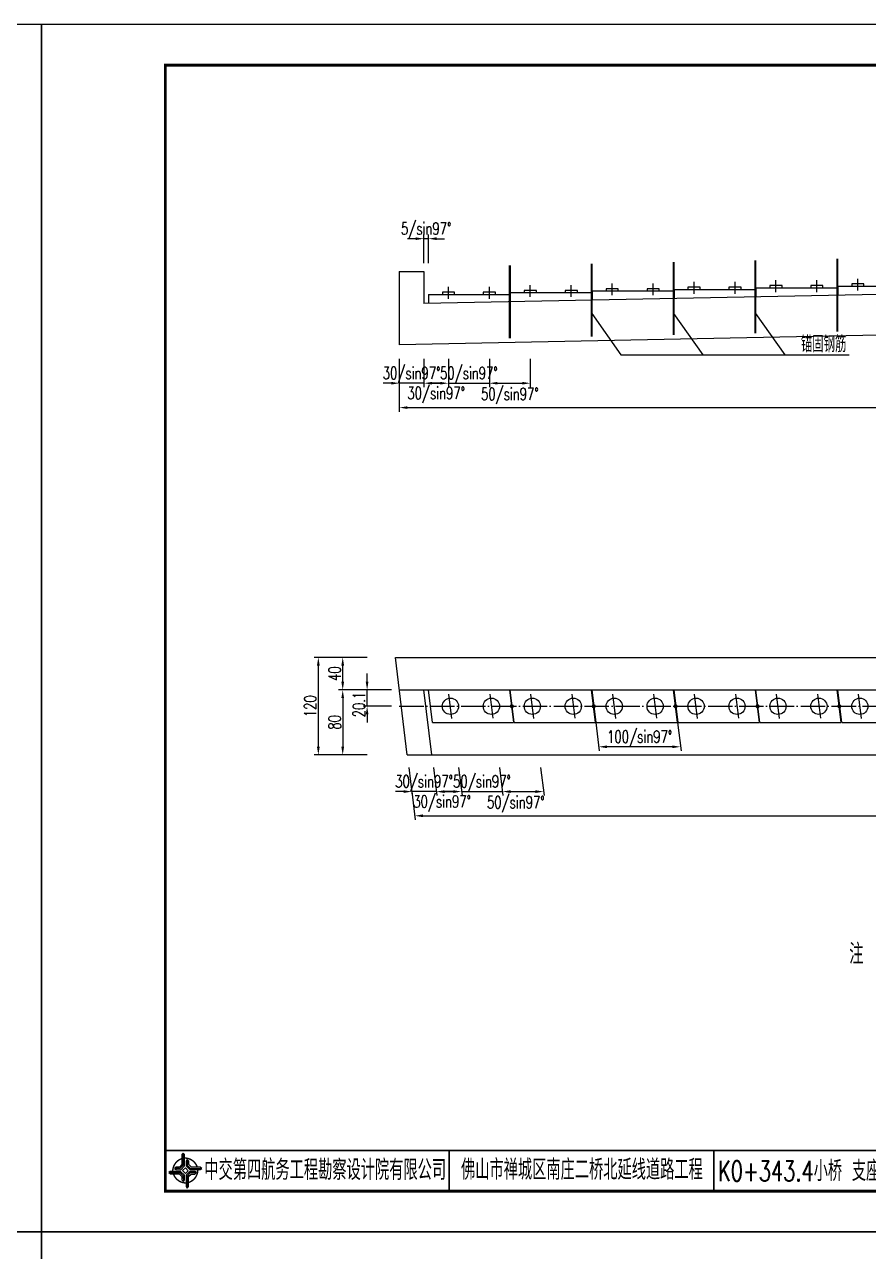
# Model space of a CAD drawing. Header units: millimetres. Extents: x -51 to 12129, y -1309 to -715.
# Drawn here: x 4145.1 to 4352.8, y -1016.5 to -714.7 of the extents above; entities that cross this region are included whole.
import ezdxf
from ezdxf.enums import TextEntityAlignment as Align

# ---------------------------------------------------------------- set-up
doc = ezdxf.new("R2010")
doc.units = ezdxf.units.MM
doc.header["$LTSCALE"] = 0.25
doc.linetypes.add('ACAD_ISO04W100', pattern=[30, 24, -3, 0, -3])
for name, color, linetype in [('中心线', 3, 'ACAD_ISO04W100'), ('图框', 7, 'Continuous'), ('尺寸标注', 2, 'Continuous'), ('标注', 4, 'Continuous'), ('次轮廓线', 7, 'Continuous'), ('轮廓线', 1, 'Continuous'), ('钢筋', 6, 'Continuous')]:
    doc.layers.add(name, color=color, linetype=linetype)
doc.styles.get("Standard").update_dxf_attribs({"font": 'simplex1.shx', "width": 0.7, "bigfont": 'hztxt.shx'})
doc.dimstyles.new('比例1：25', dxfattribs={"dimtxt": 3, "dimasz": 2, "dimexe": 1, "dimexo": 1, "dimgap": 1, "dimtad": 1, "dimdec": 1, "dimlfac": 2.5, "dimzin": 9, "dimdsep": 46, "dimtxsty": 'Standard', "dimcen": -0.09, "dimclrd": 4, "dimclre": 4, "dimclrt": 7, "dimaunit": 1, "dimadec": 0, "dimazin": 0, "dimtfac": 0.0005, "dimtdec": 1, "dimtix": 1, "dimtmove": 2, "dimatfit": 3, "dimfxl": 0, "dimtolj": 1, "dimtzin": 13, "dimarcsym": 0})
doc.dimstyles.new('比例1：50', dxfattribs={"dimscale": 0, "dimtxt": 3, "dimasz": 2, "dimexe": 1, "dimexo": 1, "dimgap": 0.5, "dimtad": 1, "dimdec": 1, "dimlfac": 5, "dimzin": 13, "dimdsep": 46, "dimtxsty": 'Standard', "dimcen": -1, "dimclrd": 256, "dimclre": 256, "dimclrt": 7, "dimaunit": 1, "dimadec": 3, "dimazin": 0, "dimtfac": 0.0005, "dimtdec": 1, "dimtix": 1, "dimtmove": 2, "dimatfit": 3, "dimfxl": 0, "dimtolj": 1, "dimtzin": 13, "dimarcsym": 0})

# ---------------------------------------------------------------- blocks, each defined once
blk = doc.blocks.new('tb')
at = {"lineweight": -3}
h = blk.add_hatch(color=256, dxfattribs=at)
h.paths.add_polyline_path([(-1.23, -0.13), (-3.78, -0.14), (-4.14, -0.41), (-1.4, -0.44), (-0.56, -1.24), (-0.54, -2.62), (-0.27, -2.2), (-0.26, -1.06)])
h.paths.add_polyline_path([(0.13, -1.08), (0.14, -3.86), (0.41, -4.26), (0.44, -1.24), (1.25, -0.43), (2.66, -0.43), (2.26, -0.16), (1.07, -0.15)])
h.paths.add_polyline_path([(1.08, 0.3), (3.62, 0.3), (4.02, 0.56), (1.25, 0.57), (0.43, 1.39), (0.43, 2.8), (0.16, 2.41), (0.15, 1.24)])
h.paths.add_polyline_path([(-0.28, 1.21), (-0.28, 3.99), (-0.56, 4.39), (-0.57, 1.41), (-1.38, 0.6), (-2.74, 0.56), (-2.33, 0.3), (-1.2, 0.29)])
for p, q in [((-0.56, 4.39), (-0.57, 1.41)), ((-1.38, 0.6), (-2.74, 0.56)), ((-0.57, 1.41), (-1.38, 0.6)), ((0.43, 2.8), (0.43, 1.39)), ((0.43, 1.39), (1.25, 0.57)), ((1.25, 0.57), (4.02, 0.56)), ((-4.14, -0.41), (-1.4, -0.44)), ((-1.4, -0.44), (-0.56, -1.24)), ((-0.56, -1.24), (-0.54, -2.62)), ((0.41, -4.26), (0.44, -1.24)), ((0.44, -1.24), (1.25, -0.43)), ((1.25, -0.43), (2.66, -0.43))]:
    blk.add_line(p, q, dxfattribs=at)
at = {"lineweight": -3, "const_width": 0.35, "flags": 128}
for points in [[(-0.9, 3.02, 0.324167), (-3.16, -0.14)], [(2.88, 0.92, 0.324403), (-0.24, 3.15)], [(0.75, -2.86, 0.325418), (3.02, 0.26)], [(-2.98, -0.76, 0.322976), (0.14, -2.98)]]:
    blk.add_lwpolyline(points, format="xyb", dxfattribs=at)
at = {"lineweight": -3, "flags": 128}
for points in [[(-0.9, 3.99), (-0.9, 1.58), (-1.53, 0.91), (-2.34, 0.91), (-2.74, 0.56), (-2.33, 0.3), (-1.2, 0.29), (-0.28, 1.21), (-0.28, 3.99), (-0.56, 4.39)], [(-0.04, 0.77), (0.68, 0.04), (-0.04, -0.69), (-0.77, 0.05)], [(3.62, 0.92), (1.43, 0.92), (0.77, 1.54), (0.77, 2.38), (0.43, 2.8), (0.16, 2.41), (0.15, 1.24), (1.08, 0.3), (3.62, 0.3), (4.02, 0.56)], [(-3.73, -0.76), (-1.54, -0.76), (-0.89, -1.39), (-0.89, -2.21), (-0.54, -2.62), (-0.27, -2.2), (-0.26, -1.06), (-1.23, -0.13), (-3.78, -0.14), (-4.14, -0.41)], [(0.75, -3.85), (0.75, -1.43), (1.4, -0.78), (2.26, -0.78), (2.66, -0.43), (2.26, -0.16), (1.07, -0.15), (0.13, -1.08), (0.14, -3.86), (0.41, -4.26)]]:
    blk.add_lwpolyline(points, close=True, dxfattribs=at)
blk = doc.blocks.new('*D162')
at = {"layer": 'Defpoints', "color": 0}
for p in [(4237.36, -789.78), (4243.4, -789.78), (4237.36, -802.89)]:
    blk.add_point(p, dxfattribs=at)
at = {"layer": '标注', "lineweight": -2}
for p, q in [((4237.36, -796.89), (4237.36, -803.89)), ((4243.4, -796.89), (4243.4, -803.89)), ((4235.36, -802.89), (4233.36, -802.89)), ((4243.4, -802.89), (4237.36, -802.89)), ((4245.4, -802.89), (4247.4, -802.89))]:
    blk.add_line(p, q, dxfattribs=at)
at = {"layer": '标注'}
for points in [[(4235.36, -802.56), (4235.36, -803.22), (4237.36, -802.89)], [(4245.4, -802.56), (4245.4, -803.22), (4243.4, -802.89)]]:
    blk.add_solid(points, dxfattribs=at)
at = {"layer": '标注', "color": 7, "insert": (4240.38, -800.89), "char_height": 3, "attachment_point": 5}
blk.add_mtext('\\A1;30/sin97%%D', dxfattribs=at)
blk = doc.blocks.new('*D163')
at = {"layer": 'Defpoints', "color": 0}
for p in [(4243.4, -789.78), (4249.45, -788.58), (4249.45, -802.89)]:
    blk.add_point(p, dxfattribs=at)
at = {"layer": '标注', "lineweight": -2}
for p, q in [((4243.4, -796.89), (4243.4, -803.89)), ((4249.45, -796.89), (4249.45, -803.89)), ((4245.4, -802.89), (4247.45, -802.89))]:
    blk.add_line(p, q, dxfattribs=at)
at = {"layer": '标注'}
for points in [[(4245.4, -802.56), (4245.4, -803.22), (4243.4, -802.89)], [(4247.45, -802.56), (4247.45, -803.22), (4249.45, -802.89)]]:
    blk.add_solid(points, dxfattribs=at)
at = {"layer": '标注', "color": 7, "insert": (4246.43, -805.82), "char_height": 3, "attachment_point": 5}
blk.add_mtext('\\A1;30/sin97%%D', dxfattribs=at)
blk = doc.blocks.new('*D164')
at = {"layer": 'Defpoints', "color": 0}
for p in [(4249.45, -788.58), (4259.52, -788.58), (4259.52, -802.89)]:
    blk.add_point(p, dxfattribs=at)
at = {"layer": '标注', "lineweight": -2}
for p, q in [((4249.45, -796.89), (4249.45, -803.89)), ((4259.52, -796.89), (4259.52, -803.89)), ((4247.45, -802.89), (4245.45, -802.89)), ((4249.45, -802.89), (4259.52, -802.89)), ((4261.52, -802.89), (4263.52, -802.89))]:
    blk.add_line(p, q, dxfattribs=at)
at = {"layer": '标注'}
for points in [[(4247.45, -802.56), (4247.45, -803.22), (4249.45, -802.89)], [(4261.52, -802.56), (4261.52, -803.22), (4259.52, -802.89)]]:
    blk.add_solid(points, dxfattribs=at)
at = {"layer": '标注', "color": 7, "insert": (4254.48, -800.89), "char_height": 3, "attachment_point": 5}
blk.add_mtext('\\A1;50/sin97%%d', dxfattribs=at)
blk = doc.blocks.new('*D165')
at = {"layer": 'Defpoints', "color": 0}
for p in [(4259.52, -788.58), (4269.6, -788.16), (4269.6, -802.89)]:
    blk.add_point(p, dxfattribs=at)
at = {"layer": '标注', "lineweight": -2}
for p, q in [((4259.52, -796.89), (4259.52, -803.89)), ((4269.6, -796.89), (4269.6, -803.89)), ((4261.52, -802.89), (4267.6, -802.89))]:
    blk.add_line(p, q, dxfattribs=at)
at = {"layer": '标注'}
for points in [[(4261.52, -802.56), (4261.52, -803.22), (4259.52, -802.89)], [(4267.6, -802.56), (4267.6, -803.22), (4269.6, -802.89)]]:
    blk.add_solid(points, dxfattribs=at)
at = {"layer": '标注', "color": 7, "insert": (4264.56, -806.02), "char_height": 3, "attachment_point": 5}
blk.add_mtext('\\A1;50/sin97%%d', dxfattribs=at)
blk = doc.blocks.new('*D170')
at = {"layer": 'Defpoints', "color": 0}
for p in [(4243.4, -767.34), (4243.4, -781.03), (4244.51, -781.03)]:
    blk.add_point(p, dxfattribs=at)
at = {"layer": '标注', "lineweight": -2}
for p, q in [((4243.4, -773.34), (4243.4, -766.34)), ((4244.51, -773.34), (4244.51, -766.34)), ((4241.4, -767.34), (4239.4, -767.34)), ((4244.51, -767.34), (4243.4, -767.34)), ((4246.51, -767.34), (4248.51, -767.34))]:
    blk.add_line(p, q, dxfattribs=at)
at = {"layer": '标注'}
for points in [[(4241.4, -767), (4241.4, -767.67), (4243.4, -767.34)], [(4246.51, -767), (4246.51, -767.67), (4244.51, -767.34)]]:
    blk.add_solid(points, dxfattribs=at)
at = {"layer": '标注', "color": 7, "insert": (4243.96, -765.34), "char_height": 3, "attachment_point": 5}
blk.add_mtext('\\A1;5/sin97%%D', dxfattribs=at)
blk = doc.blocks.new('*D172')
at = {"layer": 'Defpoints', "color": 0}
for p in [(4516.91, -790.57), (4237.36, -796.37), (4516.91, -808.89)]:
    blk.add_point(p, dxfattribs=at)
at = {"layer": '标注', "lineweight": -2}
for p, q in [((4237.36, -802.89), (4237.36, -809.89)), ((4516.91, -802.89), (4516.91, -809.89)), ((4239.36, -808.89), (4514.91, -808.89))]:
    blk.add_line(p, q, dxfattribs=at)
at = {"layer": '标注'}
for points in [[(4239.36, -808.56), (4239.36, -809.22), (4237.36, -808.89)], [(4514.91, -808.56), (4514.91, -809.22), (4516.91, -808.89)]]:
    blk.add_solid(points, dxfattribs=at)
at = {"layer": '标注', "color": 7, "insert": (4377.13, -806.89), "char_height": 3, "attachment_point": 5}
blk.add_mtext('\\A1;2070/sin97%%D', dxfattribs=at)
blk = doc.blocks.new('*D173')
at = {"layer": 'Defpoints', "color": 0}
for p in [(4217.43, -870.34), (4239.32, -870.34), (4239.32, -894.34)]:
    blk.add_point(p, dxfattribs=at)
at = {"layer": '标注', "lineweight": -2}
for p, q in [((4223.43, -870.34), (4216.43, -870.34)), ((4217.43, -892.34), (4217.43, -872.34)), ((4223.43, -894.34), (4216.43, -894.34))]:
    blk.add_line(p, q, dxfattribs=at)
at = {"layer": '标注'}
for points in [[(4217.09, -872.34), (4217.76, -872.34), (4217.43, -870.34)], [(4217.09, -892.34), (4217.76, -892.34), (4217.43, -894.34)]]:
    blk.add_solid(points, dxfattribs=at)
at = {"layer": '标注', "color": 7, "insert": (4215.43, -882.34), "char_height": 3, "attachment_point": 5, "rotation": 90}
blk.add_mtext('\\A1;120', dxfattribs=at)
blk = doc.blocks.new('*D174')
at = {"layer": 'Defpoints', "color": 0}
for p in [(4223.43, -870.34), (4237.36, -870.34), (4237.36, -878.34)]:
    blk.add_point(p, dxfattribs=at)
at = {"layer": '标注', "lineweight": -2}
for p, q in [((4229.43, -870.34), (4222.43, -870.34)), ((4223.43, -876.34), (4223.43, -872.34)), ((4229.43, -878.34), (4222.43, -878.34))]:
    blk.add_line(p, q, dxfattribs=at)
at = {"layer": '标注'}
for points in [[(4223.09, -872.34), (4223.76, -872.34), (4223.43, -870.34)], [(4223.09, -876.34), (4223.76, -876.34), (4223.43, -878.34)]]:
    blk.add_solid(points, dxfattribs=at)
at = {"layer": '标注', "color": 7, "insert": (4221.43, -874.34), "char_height": 3, "attachment_point": 5, "rotation": 90}
blk.add_mtext('\\A1;40', dxfattribs=at)
blk = doc.blocks.new('*D175')
at = {"layer": 'Defpoints', "color": 0}
for p in [(4239.33, -878.34), (4223.43, -894.34), (4240.55, -894.34)]:
    blk.add_point(p, dxfattribs=at)
at = {"layer": '标注', "lineweight": -2}
for p, q in [((4229.43, -878.34), (4222.43, -878.34)), ((4223.43, -880.34), (4223.43, -892.34)), ((4229.43, -894.34), (4222.43, -894.34))]:
    blk.add_line(p, q, dxfattribs=at)
at = {"layer": '标注'}
for points in [[(4223.09, -880.34), (4223.76, -880.34), (4223.43, -878.34)], [(4223.09, -892.34), (4223.76, -892.34), (4223.43, -894.34)]]:
    blk.add_solid(points, dxfattribs=at)
at = {"layer": '标注', "color": 7, "insert": (4221.43, -886.34), "char_height": 3, "attachment_point": 5, "rotation": 90}
blk.add_mtext('\\A1;80', dxfattribs=at)
blk = doc.blocks.new('*D176')
at = {"layer": 'Defpoints', "color": 0}
for p in [(4229.43, -878.34), (4237.36, -878.34), (4237.36, -882.37)]:
    blk.add_point(p, dxfattribs=at)
at = {"layer": '标注', "lineweight": -2}
for p, q in [((4229.43, -876.34), (4229.43, -874.34)), ((4235.43, -878.34), (4228.43, -878.34)), ((4229.43, -882.37), (4229.43, -878.34)), ((4235.43, -882.37), (4228.43, -882.37)), ((4229.43, -884.37), (4229.43, -886.37))]:
    blk.add_line(p, q, dxfattribs=at)
at = {"layer": '标注'}
for points in [[(4229.09, -876.34), (4229.76, -876.34), (4229.43, -878.34)], [(4229.09, -884.37), (4229.76, -884.37), (4229.43, -882.37)]]:
    blk.add_solid(points, dxfattribs=at)
at = {"layer": '标注', "color": 7, "insert": (4227.43, -881.95), "char_height": 3, "attachment_point": 5, "rotation": 90}
blk.add_mtext('\\A1;20.1', dxfattribs=at)
blk = doc.blocks.new('*D178')
at = {"layer": 'Defpoints', "color": 0}
for p in [(4238.82, -890.24), (4244.87, -890.24), (4240.43, -903.35)]:
    blk.add_point(p, dxfattribs=at)
at = {"layer": '标注', "lineweight": -2}
for p, q in [((4239.7, -897.41), (4240.55, -904.35)), ((4245.75, -897.41), (4246.6, -904.35)), ((4238.43, -903.35), (4236.43, -903.35)), ((4246.48, -903.35), (4240.43, -903.35)), ((4248.48, -903.35), (4250.48, -903.35))]:
    blk.add_line(p, q, dxfattribs=at)
at = {"layer": '标注'}
for points in [[(4238.43, -903.02), (4238.43, -903.69), (4240.43, -903.35)], [(4248.48, -903.02), (4248.48, -903.69), (4246.48, -903.35)]]:
    blk.add_solid(points, dxfattribs=at)
at = {"layer": '标注', "color": 7, "insert": (4243.45, -901.35), "char_height": 3, "attachment_point": 5}
blk.add_mtext('\\A1;30/sin97%%D', dxfattribs=at)
blk = doc.blocks.new('*D179')
at = {"layer": 'Defpoints', "color": 0}
for p in [(4244.87, -890.24), (4250.91, -889.05), (4252.66, -903.35)]:
    blk.add_point(p, dxfattribs=at)
at = {"layer": '标注', "lineweight": -2}
for p, q in [((4245.75, -897.41), (4246.6, -904.35)), ((4251.93, -897.41), (4252.79, -904.35)), ((4248.48, -903.35), (4250.66, -903.35))]:
    blk.add_line(p, q, dxfattribs=at)
at = {"layer": '标注'}
for points in [[(4248.48, -903.02), (4248.48, -903.69), (4246.48, -903.35)], [(4250.66, -903.02), (4250.66, -903.69), (4252.66, -903.35)]]:
    blk.add_solid(points, dxfattribs=at)
at = {"layer": '标注', "color": 7, "insert": (4247.89, -906.29), "char_height": 3, "attachment_point": 5}
blk.add_mtext('\\A1;30/sin97%%D', dxfattribs=at)
blk = doc.blocks.new('*D180')
at = {"layer": 'Defpoints', "color": 0}
for p in [(4250.91, -889.05), (4260.98, -889.05), (4262.74, -903.35)]:
    blk.add_point(p, dxfattribs=at)
at = {"layer": '标注', "lineweight": -2}
for p, q in [((4251.93, -897.41), (4252.79, -904.35)), ((4262.01, -897.41), (4262.86, -904.35)), ((4250.66, -903.35), (4248.66, -903.35)), ((4252.66, -903.35), (4262.74, -903.35)), ((4264.74, -903.35), (4266.74, -903.35))]:
    blk.add_line(p, q, dxfattribs=at)
at = {"layer": '标注'}
for points in [[(4250.66, -903.02), (4250.66, -903.69), (4252.66, -903.35)], [(4264.74, -903.02), (4264.74, -903.69), (4262.74, -903.35)]]:
    blk.add_solid(points, dxfattribs=at)
at = {"layer": '标注', "color": 7, "insert": (4257.7, -901.35), "char_height": 3, "attachment_point": 5}
blk.add_mtext('\\A1;50/sin97%%d', dxfattribs=at)
blk = doc.blocks.new('*D181')
at = {"layer": 'Defpoints', "color": 0}
for p in [(4260.98, -889.05), (4271.06, -888.62), (4272.87, -903.35)]:
    blk.add_point(p, dxfattribs=at)
at = {"layer": '标注', "lineweight": -2}
for p, q in [((4262.01, -897.41), (4262.86, -904.35)), ((4272.14, -897.41), (4272.99, -904.35)), ((4264.74, -903.35), (4270.87, -903.35))]:
    blk.add_line(p, q, dxfattribs=at)
at = {"layer": '标注'}
for points in [[(4264.74, -903.02), (4264.74, -903.69), (4262.74, -903.35)], [(4270.87, -903.02), (4270.87, -903.69), (4272.87, -903.35)]]:
    blk.add_solid(points, dxfattribs=at)
at = {"layer": '标注', "color": 7, "insert": (4266.02, -906.48), "char_height": 3, "attachment_point": 5}
blk.add_mtext('\\A1;50/sin97%%d', dxfattribs=at)
blk = doc.blocks.new('*D186')
at = {"layer": 'Defpoints', "color": 0}
for p in [(4518.47, -891.07), (4239.62, -896.79), (4520.71, -909.3)]:
    blk.add_point(p, dxfattribs=at)
at = {"layer": '标注', "lineweight": -2}
for p, q in [((4240.43, -903.35), (4241.28, -910.3)), ((4519.98, -903.35), (4520.83, -910.3)), ((4243.16, -909.3), (4518.71, -909.3))]:
    blk.add_line(p, q, dxfattribs=at)
at = {"layer": '标注'}
for points in [[(4243.16, -908.97), (4243.16, -909.64), (4241.16, -909.3)], [(4518.71, -908.97), (4518.71, -909.64), (4520.71, -909.3)]]:
    blk.add_solid(points, dxfattribs=at)
at = {"layer": '标注', "color": 7, "insert": (4380.94, -907.3), "char_height": 3, "attachment_point": 5}
blk.add_mtext('\\A1;2070/sin97%%D', dxfattribs=at)
blk = doc.blocks.new('*D236')
at = {"layer": 'Defpoints', "color": 0}
for p in [(3803.88, -947.04), (3790.47, -955.84), (5074.33, -955.84)]:
    blk.add_point(p, dxfattribs=at)
at = {"layer": '次轮廓线', "color": 4, "lineweight": -2}
for p, q in [((3796.47, -947.04), (3789.47, -947.04)), ((3790.47, -949.04), (3790.47, -953.84)), ((3796.47, -955.84), (3789.47, -955.84))]:
    blk.add_line(p, q, dxfattribs=at)
at = {"layer": '次轮廓线', "color": 4}
for points in [[(3790.14, -949.04), (3790.8, -949.04), (3790.47, -947.04)], [(3790.14, -953.84), (3790.8, -953.84), (3790.47, -955.84)]]:
    blk.add_solid(points, dxfattribs=at)
at = {"layer": '次轮廓线', "color": 7, "insert": (3787.97, -951.44), "char_height": 3, "attachment_point": 5, "rotation": 90}
blk.add_mtext('\\A1;22', dxfattribs=at)
blk = doc.blocks.new('123')
at = {"layer": '图框', "color": 2}
blk.add_lwpolyline([(369.33, -1011.65), (369.33, -714.65), (-50.67, -714.65), (-50.67, -1011.65)], close=True, dxfattribs=at)
blk = doc.blocks.new('*D2521')
at = {"layer": 'Defpoints', "color": 0}
for p in [(4285.21, -882.37), (4305.36, -882.37), (4286.43, -892.33)]:
    blk.add_point(p, dxfattribs=at)
at = {"layer": '标注', "lineweight": -2}
for p, q in [((4285.7, -886.38), (4286.55, -893.33)), ((4305.85, -886.38), (4306.7, -893.33)), ((4304.58, -892.33), (4288.43, -892.33))]:
    blk.add_line(p, q, dxfattribs=at)
at = {"layer": '标注'}
for points in [[(4288.43, -892), (4288.43, -892.66), (4286.43, -892.33)], [(4304.58, -892), (4304.58, -892.66), (4306.58, -892.33)]]:
    blk.add_solid(points, dxfattribs=at)
at = {"layer": '标注', "color": 7, "insert": (4296.51, -890.33), "char_height": 3, "attachment_point": 5}
blk.add_mtext('\\A1;100/sin97%%D', dxfattribs=at)

msp = doc.modelspace()

# ---------------------------------------------------------------- hatches: boundary and pattern name
at = {"layer": '标注'}
h = msp.add_hatch(color=256, dxfattribs=at)
edge = h.paths.add_edge_path()
edge.add_arc((4265.05484, -882.36541), 0.25, 0, 360)
h = msp.add_hatch(color=256, dxfattribs=at)
edge = h.paths.add_edge_path()
edge.add_arc((4285.20503, -882.36541), 0.25, 0, 360)
h = msp.add_hatch(color=256, dxfattribs=at)
edge = h.paths.add_edge_path()
edge.add_arc((4305.35523, -882.36541), 0.25, 0, 360)
h = msp.add_hatch(color=256, dxfattribs=at)
edge = h.paths.add_edge_path()
edge.add_arc((4325.50543, -882.36541), 0.25, 0, 360)
h = msp.add_hatch(color=256, dxfattribs=at)
edge = h.paths.add_edge_path()
edge.add_arc((4345.65562, -882.36541), 0.25, 0, 360)

# ---------------------------------------------------------------- linework, layer by layer
for points, const_width in [([(4559.75412, -724.65472), (4179.75412, -724.65472), (4179.75412, -1001.65472), (4559.75412, -1001.65472), (4559.75412, -724.65472)], 0.7), ([(4179.75412, -991.65472), (4559.75412, -991.65472)], 0.4)]:
    msp.add_lwpolyline(points, dxfattribs=dict(const_width=const_width))
at = {"layer": '中心线'}
for p, q in [((4250.31204, -885.36541), (4249.57533, -879.36541)), ((4259.65043, -879.36541), (4260.38714, -885.36541)), ((4270.46223, -885.36541), (4269.72553, -879.36541)), ((4279.80063, -879.36541), (4280.53733, -885.36541)), ((4290.61243, -885.36541), (4289.87572, -879.36541)), ((4299.95082, -879.36541), (4300.68753, -885.36541)), ((4310.76263, -885.36541), (4310.02592, -879.36541)), ((4320.10102, -879.36541), (4320.83773, -885.36541)), ((4330.91282, -885.36541), (4330.17612, -879.36541)), ((4340.25122, -879.36541), (4340.98792, -885.36541)), ((4351.06302, -885.36541), (4350.32631, -879.36541)), ((4237.35911, -882.36541), (4516.90809, -882.36541))]:
    msp.add_line(p, q, dxfattribs=at)
at = {"layer": '图框', "const_width": 0.4}
for points in [[(4249.64754, -991.65472), (4249.64754, -1001.65472)], [(4314.75412, -1001.65472), (4314.75412, -991.65472)]]:
    msp.add_lwpolyline(points, dxfattribs=at)
at = {"layer": '尺寸标注', "color": 0, "linetype": 'Continuous'}
for p, q in [((4237.35911, -775.41269), (4237.35911, -793.41469)), ((4237.35911, -775.41269), (4243.40411, -775.41269)), ((4243.40411, -775.41269), (4243.40411, -783.29179)), ((4376.18326, -780.63621), (4243.40411, -783.29179)), ((4244.50941, -781.0302), (4244.50941, -783.29179)), ((4244.50941, -781.0302), (4264.45811, -781.0302)), ((4264.45811, -781.0302), (4264.45811, -782.87071)), ((4264.65961, -780.60509), (4264.65961, -782.86668)), ((4264.65961, -780.60509), (4284.60831, -780.60509)), ((4284.60831, -780.60509), (4284.60831, -782.46771)), ((4284.80981, -780.20209), (4284.80981, -782.46368)), ((4284.80981, -780.20209), (4304.75851, -780.20209)), ((4304.75851, -780.20209), (4304.75851, -782.06471)), ((4304.96001, -779.79908), (4304.96001, -782.06068)), ((4304.96001, -779.79908), (4324.90871, -779.79908)), ((4324.90871, -779.79908), (4324.90871, -781.6617)), ((4325.11021, -779.39608), (4325.11021, -781.65767)), ((4325.11021, -779.39608), (4345.05891, -779.39608)), ((4345.05891, -779.39608), (4345.05891, -781.2587)), ((4345.26041, -778.99308), (4345.26041, -781.25467)), ((4345.26041, -778.99308), (4365.20911, -778.99308)), ((4376.38322, -790.63421), (4237.35911, -793.41469)), ((4236.37684, -870.33841), (4379.09815, -870.33841)), ((4239.32367, -894.33841), (4236.37684, -870.33841)), ((4237.35911, -878.33841), (4379.09815, -878.33841)), ((4245.36873, -894.33841), (4243.40417, -878.33841)), ((4245.49471, -886.33841), (4244.51243, -878.33841)), ((4264.46113, -878.33841), (4265.4434, -886.33841)), ((4265.64491, -886.33841), (4264.66263, -878.33841)), ((4284.61132, -878.33841), (4285.5936, -886.33841)), ((4285.7951, -886.33841), (4284.81283, -878.33841)), ((4304.76152, -878.33841), (4305.7438, -886.33841)), ((4305.9453, -886.33841), (4304.96302, -878.33841)), ((4324.91172, -878.33841), (4325.89399, -886.33841)), ((4326.0955, -886.33841), (4325.11322, -878.33841)), ((4345.06191, -878.33841), (4346.04419, -886.33841)), ((4346.24569, -886.33841), (4345.26342, -878.33841)), ((4245.49471, -886.33841), (4265.4434, -886.33841)), ((4265.64491, -886.33841), (4285.5936, -886.33841)), ((4285.7951, -886.33841), (4305.7438, -886.33841)), ((4305.9453, -886.33841), (4325.89399, -886.33841)), ((4326.0955, -886.33841), (4346.04419, -886.33841)), ((4346.24569, -886.33841), (4366.19439, -886.33841))]:
    msp.add_line(p, q, dxfattribs=at)
at = {"layer": '标注'}
for p, q in [((4289.74661, -781.27016), (4289.74661, -778.38649)), ((4299.82171, -781.27016), (4299.82171, -778.38649)), ((4309.89681, -780.86715), (4309.89681, -777.98348)), ((4319.97191, -780.86715), (4319.97191, -777.98348)), ((4330.04701, -780.46415), (4330.04701, -777.58048)), ((4340.12211, -780.46415), (4340.12211, -777.58048)), ((4350.19721, -780.06114), (4350.19721, -777.17747)), ((4249.44621, -782.09827), (4249.44621, -779.2146)), ((4259.52131, -782.09827), (4259.52131, -779.2146)), ((4264.45811, -781.28691), (4264.65961, -781.28691)), ((4269.59641, -781.67316), (4269.59641, -778.78949)), ((4279.67151, -781.67316), (4279.67151, -778.78949)), ((4284.70906, -785.74813), (4291.91389, -795.90021)), ((4304.85926, -785.74813), (4312.06409, -795.90021)), ((4325.00946, -785.74813), (4332.21429, -795.90021)), ((4291.91389, -795.90021), (4348.10037, -795.90021))]:
    msp.add_line(p, q, dxfattribs=at)
at = {"layer": '标注', "const_width": 0.5}
for points in [[(4325.00946, -790.63938), (4325.00946, -772.63578)], [(4345.15966, -790.23638), (4345.15966, -772.23278)], [(4264.55886, -791.8705), (4264.55886, -773.8669)], [(4284.70906, -791.44539), (4284.70906, -773.44179)], [(4304.85926, -791.04238), (4304.85926, -773.03879)]]:
    msp.add_lwpolyline(points, dxfattribs=at)
at = {"layer": '标注'}
msp.add_circle((4265.05484, -882.36541), 0.25, dxfattribs=at)
at = {"layer": '次轮廓线'}
msp.add_line((4239.32367, -894.33841), (4379.09815, -894.33841), dxfattribs=at)
at = {"layer": '轮廓线', "linetype": 'Continuous'}
for points in [[(4351.69721, -778.43308), (4348.69721, -778.43308), (4348.69721, -778.99308), (4351.69721, -778.99308)], [(4250.94621, -780.4702), (4247.94621, -780.4702), (4247.94621, -781.0302), (4250.94621, -781.0302)], [(4261.02131, -780.4702), (4258.02131, -780.4702), (4258.02131, -781.0302), (4261.02131, -781.0302)], [(4271.09641, -780.04509), (4268.09641, -780.04509), (4268.09641, -780.60509), (4271.09641, -780.60509)], [(4281.17151, -780.04509), (4278.17151, -780.04509), (4278.17151, -780.60509), (4281.17151, -780.60509)], [(4291.24661, -779.64209), (4288.24661, -779.64209), (4288.24661, -780.20209), (4291.24661, -780.20209)], [(4301.32171, -779.64209), (4298.32171, -779.64209), (4298.32171, -780.20209), (4301.32171, -780.20209)], [(4311.39681, -779.23908), (4308.39681, -779.23908), (4308.39681, -779.79908), (4311.39681, -779.79908)], [(4321.47191, -779.23908), (4318.47191, -779.23908), (4318.47191, -779.79908), (4321.47191, -779.79908)], [(4331.54701, -778.83608), (4328.54701, -778.83608), (4328.54701, -779.39608), (4331.54701, -779.39608)], [(4341.62211, -778.83608), (4338.62211, -778.83608), (4338.62211, -779.39608), (4341.62211, -779.39608)]]:
    msp.add_lwpolyline(points, close=True, dxfattribs=at)
for centre in [(4249.94368, -882.36541), (4260.01878, -882.36541), (4270.09388, -882.36541), (4280.16898, -882.36541), (4290.24408, -882.36541), (4300.31918, -882.36541), (4310.39427, -882.36541), (4320.46937, -882.36541), (4330.54447, -882.36541), (4340.61957, -882.36541), (4350.69467, -882.36541)]:
    msp.add_circle(centre, 2, dxfattribs=at)
at = {"layer": '钢筋', "const_width": 0.5}
for points in [[(4264.80484, -882.36541, 1), (4265.30484, -882.36541, 1)], [(4284.95773, -882.36541, 1), (4285.45773, -882.36541, 1)], [(4305.08994, -882.36541, 1), (4305.58994, -882.36541, 1)], [(4325.27238, -882.36541, 1), (4325.77238, -882.36541, 1)], [(4345.39814, -882.36541, 1), (4345.89814, -882.36541, 1)]]:
    msp.add_lwpolyline(points, format="xyb", close=True, dxfattribs=at)

# ---------------------------------------------------------------- block references
at = {"lineweight": -3}
msp.add_blockref('tb', (4184.74985, -996.64938), dxfattribs=at)
at = {"layer": '标注'}
for p in [(3780, 0), (4200, 0), (3780, -297), (4200, -297)]:
    msp.add_blockref('123', p, dxfattribs=at)

# ---------------------------------------------------------------- texts
at = {"width": 0.7}
for s, height, p in [('锚固钢筋', 4, (4336.18238, -795.25709)), ('注', 5, (4348.07738, -945.77262))]:
    msp.add_text(s, height=height, dxfattribs=at).set_placement(p)
at = {"layer": '图框', "width": 0.7}
for s, p in [('中交第四航务工程勘察设计院有限公司', (4219.11923, -996.40628)), ('佛山市禅城区南庄二桥北延线道路工程', (4282.29837, -996.34002)), ('K0+343.4小桥 支座及锚固钢筋布置图', (4349.75412, -996.65472))]:
    msp.add_text(s, height=5, dxfattribs=at).set_placement(p, align=Align.MIDDLE_CENTER)

# ---------------------------------------------------------------- dimensions: what is measured, and where the dimension line sits
at = {"layer": '标注'}
for base, p1, p2, text, picture, middle in [((4243.40411, -767.33507), (4244.50941, -781.0302), (4243.40411, -781.0302), '5/sin97%%D', '*D170', (4243.95676, -765.33507)), ((4237.35911, -802.88845), (4243.40411, -789.77691), (4237.35911, -789.77691), '30/sin97%%D', '*D162', (4240.38161, -800.88845)), ((4516.90809, -808.88845), (4237.35911, -796.37243), (4516.90809, -790.57177), '2070/sin97%%D', '*D172', (4377.1336, -806.88845)), ((4259.52131, -802.88845), (4249.44621, -788.58338), (4259.52131, -788.58338), '50/sin97%%d', '*D164', (4254.48376, -800.88845)), ((4286.43132, -892.33075), (4305.35793, -882.36541), (4285.20773, -882.36541), '100/sin97%%D', '*D2521', (4296.50642, -890.33075)), ((4240.4307, -903.35451), (4244.86581, -890.24297), (4238.82081, -890.24297), '30/sin97%%D', '*D178', (4243.4532, -901.35451)), ((4262.73945, -903.35451), (4250.90791, -889.04945), (4260.98301, -889.04945), '50/sin97%%d', '*D180', (4257.7019, -901.35451)), ((4520.70998, -909.30234), (4239.62423, -896.78632), (4518.47155, -891.07181), '2070/sin97%%D', '*D186', (4380.93549, -907.30234))]:
    dim = msp.add_linear_dim(base=base, p1=p1, p2=p2, text=text, dimstyle='比例1：50', override={"dimscale": 1}, dxfattribs=at)
    dim.commit()
    dim.dimension.update_dxf_attribs({"geometry": picture, "text_midpoint": middle})
for base, p1, p2, text, picture, middle in [((4249.44621, -802.88845), (4243.40411, -789.77691), (4249.44621, -788.58338), '30/sin97%%D', '*D163', (4246.42516, -805.8237)), ((4269.59641, -802.88845), (4259.52131, -788.58338), (4269.59641, -788.15827), '50/sin97%%d', '*D165', (4264.55886, -806.01796)), ((4252.66435, -903.35451), (4244.86581, -890.24297), (4250.90791, -889.04945), '30/sin97%%D', '*D179', (4247.88686, -906.28976)), ((4272.86675, -903.35451), (4260.98301, -889.04945), (4271.05811, -888.62434), '50/sin97%%d', '*D181', (4266.02056, -906.48403))]:
    dim = msp.add_linear_dim(base=base, p1=p1, p2=p2, text=text, dimstyle='比例1：50', override={"dimscale": 1}, dxfattribs=at)
    dim.commit()
    dim.dimension.update_dxf_attribs({"geometry": picture, "text_midpoint": middle, "dimtype": 160})
for base, p1, p2, picture, middle in [((4217.42591, -870.33841), (4239.32367, -894.33841), (4239.32367, -870.33841), '*D173', (4215.42591, -882.33841)), ((4223.42591, -870.33841), (4237.35911, -878.33841), (4237.35911, -870.33841), '*D174', (4221.42591, -874.33841)), ((4223.42591, -894.33841), (4239.33319, -878.33841), (4240.55448, -894.33841), '*D175', (4221.42591, -886.33841))]:
    dim = msp.add_linear_dim(base=base, p1=p1, p2=p2, angle=90, dimstyle='比例1：50', override={"dimscale": 1}, dxfattribs=at)
    dim.commit()
    dim.dimension.update_dxf_attribs({"geometry": picture, "text_midpoint": middle})
dim = msp.add_linear_dim(base=(4229.42591, -878.33841), p1=(4237.35911, -882.36541), p2=(4237.35911, -878.33841), angle=90, dimstyle='比例1：50', override={"dimscale": 1}, dxfattribs=at)
dim.commit()
dim.dimension.update_dxf_attribs({"geometry": '*D176', "text_midpoint": (4227.42591, -881.95214), "dimtype": 160})
at = {"layer": '次轮廓线'}
dim = msp.add_linear_dim(base=(3790.47096, -955.84442), p1=(3803.87896, -947.04442), p2=(5074.33498, -955.84442), angle=90, dimstyle='比例1：25', dxfattribs=at)
dim.commit()
dim.dimension.update_dxf_attribs({"geometry": '*D236', "text_midpoint": (3787.97096, -951.44442)})

doc.saveas('drawing.dxf')
